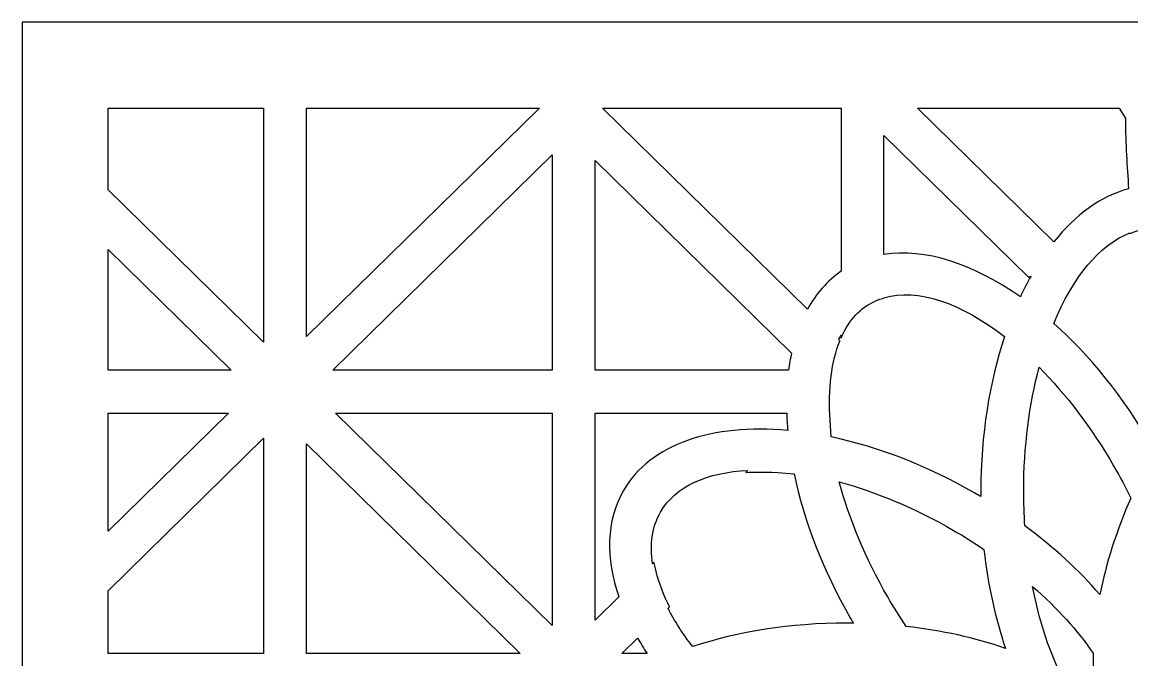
# Model space of a CAD drawing. Header units: centimetres. Extents: x -8.9 to 5.7, y -11.4 to 13.6.
# Drawn here: x -0.801 to 2.401, y 11.794 to 13.633 of the extents above; entities that cross this region are included whole.
import ezdxf

# ---------------------------------------------------------------- set-up
doc = ezdxf.new("R2010")
doc.units = ezdxf.units.CM
doc.header["$MEASUREMENT"] = 0
doc.layers.add('layer 1', color=7, linetype='Continuous')

msp = doc.modelspace()

# ---------------------------------------------------------------- linework, layer by layer
at = {"layer": 'layer 1', "color": 242}
for points, knots in [([(5.67892, 13.6334), (5.67892, 13.6334), (5.67892, 13.37125), (5.67892, 13.37125), (5.67892, 13.37125), (5.67892, 13.37125), (5.67892, 13.19951), (5.67892, 13.19951), (5.67892, 13.19951), (5.67892, 13.19951), (5.67892, 11.94322), (5.67892, 11.94322), (5.67892, 11.94322), (5.67892, 11.94322), (5.67892, 11.77148), (5.67892, 11.77148), (5.67892, 11.77148), (5.67892, 11.77148), (5.67892, 11.73584), (5.67892, 11.73584), (5.67892, 11.73584), (5.67892, 11.73584), (5.67892, 11.5641), (5.67892, 11.5641), (5.67892, 11.5641), (5.67892, 11.5641), (5.67892, 10.30781), (5.67892, 10.30781), (5.67892, 10.30781), (5.67892, 10.30781), (5.67892, 10.13607), (5.67892, 10.13607), (5.67892, 10.13607), (5.67892, 10.13607), (5.67892, 10.10043), (5.67892, 10.10043), (5.67892, 10.10043), (5.67892, 10.10043), (5.67892, 9.92869), (5.67892, 9.92869), (5.67892, 9.92869), (5.67892, 9.92869), (5.67892, 8.6724), (5.67892, 8.6724), (5.67892, 8.6724), (5.67892, 8.6724), (5.67892, 8.50066), (5.67892, 8.50066), (5.67892, 8.50066), (5.67892, 8.50066), (5.67892, 8.46502), (5.67892, 8.46502), (5.67892, 8.46502), (5.67892, 8.46502), (5.67892, 8.29328), (5.67892, 8.29328), (5.67892, 8.29328), (5.67892, 8.29328), (5.67892, 7.03699), (5.67892, 7.03699), (5.67892, 7.03699), (5.67892, 7.03699), (5.67892, 6.86525), (5.67892, 6.86525), (5.67892, 6.86525), (5.67892, 6.86525), (5.67892, 6.82962), (5.67892, 6.82962), (5.67892, 6.82962), (5.67892, 6.82962), (5.67892, 6.65787), (5.67892, 6.65787), (5.67892, 6.65787), (5.67892, 6.65787), (5.67892, 5.40159), (5.67892, 5.40159), (5.67892, 5.40159), (5.67892, 5.40159), (5.67892, 5.22984), (5.67892, 5.22984), (5.67892, 5.22984), (5.67892, 5.22984), (5.67892, 5.19421), (5.67892, 5.19421), (5.67892, 5.19421), (5.67892, 5.19421), (5.67892, 5.02246), (5.67892, 5.02246), (5.67892, 5.02246), (5.67892, 5.02246), (5.67892, 3.76618), (5.67892, 3.76618), (5.67892, 3.76618), (5.67892, 3.76618), (5.67892, 3.59443), (5.67892, 3.59443), (5.67892, 3.59443), (5.67892, 3.59443), (5.67892, 3.5588), (5.67892, 3.5588), (5.67892, 3.5588), (5.67892, 3.5588), (5.67892, 3.38706), (5.67892, 3.38706), (5.67892, 3.38706), (5.67892, 3.38706), (5.67892, 2.13077), (5.67892, 2.13077), (5.67892, 2.13077), (5.67892, 2.13077), (5.67892, 1.95902), (5.67892, 1.95902), (5.67892, 1.95902), (5.67892, 1.95902), (5.67892, 1.92339), (5.67892, 1.92339), (5.67892, 1.92339), (5.67892, 1.92339), (5.67892, 1.75165), (5.67892, 1.75165), (5.67892, 1.75165), (5.67892, 1.75165), (5.67892, 0.49536), (5.67892, 0.49536), (5.67892, 0.49536), (5.67892, 0.49536), (5.67892, 0.32362), (5.67892, 0.32362), (5.67892, 0.32362), (5.67892, 0.32362), (5.67892, 0.28798), (5.67892, 0.28798), (5.67892, 0.28798), (5.67892, 0.28798), (5.67892, 0.11624), (5.67892, 0.11624), (5.67892, 0.11624), (5.67892, 0.11624), (5.67892, -1.14005), (5.67892, -1.14005), (5.67892, -1.14005), (5.67892, -1.14005), (5.67892, -1.31179), (5.67892, -1.31179), (5.67892, -1.31179), (5.67892, -1.31179), (5.67892, -1.34743), (5.67892, -1.34743), (5.67892, -1.34743), (5.67892, -1.34743), (5.67892, -1.51917), (5.67892, -1.51917), (5.67892, -1.51917), (5.67892, -1.51917), (5.67892, -2.77546), (5.67892, -2.77546), (5.67892, -2.77546), (5.67892, -2.77546), (5.67892, -2.9472), (5.67892, -2.9472), (5.67892, -2.9472), (5.67892, -2.9472), (5.67892, -2.98284), (5.67892, -2.98284), (5.67892, -2.98284), (5.67892, -2.98284), (5.67892, -3.15458), (5.67892, -3.15458), (5.67892, -3.15458), (5.67892, -3.15458), (5.67892, -4.41087), (5.67892, -4.41087), (5.67892, -4.41087), (5.67892, -4.41087), (5.67892, -4.58261), (5.67892, -4.58261), (5.67892, -4.58261), (5.67892, -4.58261), (5.67892, -4.61824), (5.67892, -4.61824), (5.67892, -4.61824), (5.67892, -4.61824), (5.67892, -4.78999), (5.67892, -4.78999), (5.67892, -4.78999), (5.67892, -4.78999), (5.67892, -6.04627), (5.67892, -6.04627), (5.67892, -6.04627), (5.67892, -6.04627), (5.67892, -6.21802), (5.67892, -6.21802), (5.67892, -6.21802), (5.67892, -6.21802), (5.67892, -6.25365), (5.67892, -6.25365), (5.67892, -6.25365), (5.67892, -6.25365), (5.67892, -6.4254), (5.67892, -6.4254), (5.67892, -6.4254), (5.67892, -6.4254), (5.67892, -7.68168), (5.67892, -7.68168), (5.67892, -7.68168), (5.67892, -7.68168), (5.67892, -7.85343), (5.67892, -7.85343), (5.67892, -7.85343), (5.67892, -7.85343), (5.67892, -7.88906), (5.67892, -7.88906), (5.67892, -7.88906), (5.67892, -7.88906), (5.67892, -8.06081), (5.67892, -8.06081), (5.67892, -8.06081), (5.67892, -8.06081), (5.67892, -9.31709), (5.67892, -9.31709), (5.67892, -9.31709), (5.67892, -9.31709), (5.67892, -9.48884), (5.67892, -9.48884), (5.67892, -9.48884), (5.67892, -9.48884), (5.67892, -9.52447), (5.67892, -9.52447), (5.67892, -9.52447), (5.67892, -9.52447), (5.67892, -9.69621), (5.67892, -9.69621), (5.67892, -9.69621), (5.67892, -9.69621), (5.67892, -10.9525), (5.67892, -10.9525), (5.67892, -10.9525), (5.67892, -10.9525), (5.67892, -11.12424), (5.67892, -11.12424), (5.67892, -11.12424), (5.67892, -11.12424), (5.67892, -11.37676), (5.67892, -11.37676), (5.67892, -11.37676), (5.67892, -11.37676), (4.44413, -11.37676), (4.44413, -11.37676), (4.44413, -11.37676), (4.44413, -11.37676), (4.26903, -11.37676), (4.26903, -11.37676), (4.26903, -11.37676), (4.26903, -11.37676), (3.96556, -11.37676), (3.96556, -11.37676), (3.96556, -11.37676), (3.96556, -11.37676), (3.79046, -11.37676), (3.79046, -11.37676), (3.79046, -11.37676), (3.79046, -11.37676), (2.77678, -11.37676), (2.77678, -11.37676), (2.77678, -11.37676), (2.77678, -11.37676), (2.60169, -11.37676), (2.60169, -11.37676), (2.60169, -11.37676), (2.60169, -11.37676), (2.29822, -11.37676), (2.29822, -11.37676), (2.29822, -11.37676), (2.29822, -11.37676), (2.12312, -11.37676), (2.12312, -11.37676), (2.12312, -11.37676), (2.12312, -11.37676), (1.10944, -11.37676), (1.10944, -11.37676), (1.10944, -11.37676), (1.10944, -11.37676), (0.93434, -11.37676), (0.93434, -11.37676), (0.93434, -11.37676), (0.93434, -11.37676), (0.63087, -11.37676), (0.63087, -11.37676), (0.63087, -11.37676), (0.63087, -11.37676), (0.45577, -11.37676), (0.45577, -11.37676), (0.45577, -11.37676), (0.45577, -11.37676), (-0.80061, -11.37676), (-0.80061, -11.37676), (-0.80061, -11.37676), (-0.80061, -11.37676), (-0.80061, -11.14541), (-0.80061, -11.14541), (-0.80061, -11.14541), (-0.80061, -11.14541), (-0.80061, -10.97367), (-0.80061, -10.97367), (-0.80061, -10.97367), (-0.80061, -10.97367), (-0.80061, -9.67505), (-0.80061, -9.67505), (-0.80061, -9.67505), (-0.80061, -9.67505), (-0.80061, -9.33826), (-0.80061, -9.33826), (-0.80061, -9.33826), (-0.80061, -9.33826), (-0.80061, -8.03964), (-0.80061, -8.03964), (-0.80061, -8.03964), (-0.80061, -8.03964), (-0.80061, -7.70285), (-0.80061, -7.70285), (-0.80061, -7.70285), (-0.80061, -7.70285), (-0.80061, -6.40423), (-0.80061, -6.40423), (-0.80061, -6.40423), (-0.80061, -6.40423), (-0.80061, -6.06744), (-0.80061, -6.06744), (-0.80061, -6.06744), (-0.80061, -6.06744), (-0.80061, -4.76882), (-0.80061, -4.76882), (-0.80061, -4.76882), (-0.80061, -4.76882), (-0.80061, -4.43203), (-0.80061, -4.43203), (-0.80061, -4.43203), (-0.80061, -4.43203), (-0.80061, -3.13341), (-0.80061, -3.13341), (-0.80061, -3.13341), (-0.80061, -3.13341), (-0.80061, -2.79663), (-0.80061, -2.79663), (-0.80061, -2.79663), (-0.80061, -2.79663), (-0.80061, -1.498), (-0.80061, -1.498), (-0.80061, -1.498), (-0.80061, -1.498), (-0.80061, -1.16122), (-0.80061, -1.16122), (-0.80061, -1.16122), (-0.80061, -1.16122), (-0.80061, 0.13741), (-0.80061, 0.13741), (-0.80061, 0.13741), (-0.80061, 0.13741), (-0.80061, 0.47419), (-0.80061, 0.47419), (-0.80061, 0.47419), (-0.80061, 0.47419), (-0.80061, 1.77282), (-0.80061, 1.77282), (-0.80061, 1.77282), (-0.80061, 1.77282), (-0.80061, 2.1096), (-0.80061, 2.1096), (-0.80061, 2.1096), (-0.80061, 2.1096), (-0.80061, 3.40822), (-0.80061, 3.40822), (-0.80061, 3.40822), (-0.80061, 3.40822), (-0.80061, 3.74501), (-0.80061, 3.74501), (-0.80061, 3.74501), (-0.80061, 3.74501), (-0.80061, 5.04363), (-0.80061, 5.04363), (-0.80061, 5.04363), (-0.80061, 5.04363), (-0.80061, 5.38042), (-0.80061, 5.38042), (-0.80061, 5.38042), (-0.80061, 5.38042), (-0.80061, 6.67904), (-0.80061, 6.67904), (-0.80061, 6.67904), (-0.80061, 6.67904), (-0.80061, 7.01583), (-0.80061, 7.01583), (-0.80061, 7.01583), (-0.80061, 7.01583), (-0.80061, 8.31445), (-0.80061, 8.31445), (-0.80061, 8.31445), (-0.80061, 8.31445), (-0.80061, 8.65124), (-0.80061, 8.65124), (-0.80061, 8.65124), (-0.80061, 8.65124), (-0.80061, 9.94986), (-0.80061, 9.94986), (-0.80061, 9.94986), (-0.80061, 9.94986), (-0.80061, 10.28664), (-0.80061, 10.28664), (-0.80061, 10.28664), (-0.80061, 10.28664), (-0.80061, 11.58527), (-0.80061, 11.58527), (-0.80061, 11.58527), (-0.80061, 11.58527), (-0.80061, 11.92205), (-0.80061, 11.92205), (-0.80061, 11.92205), (-0.80061, 11.92205), (-0.80061, 13.22068), (-0.80061, 13.22068), (-0.80061, 13.22068), (-0.80061, 13.22068), (-0.80061, 13.39242), (-0.80061, 13.39242), (-0.80061, 13.39242), (-0.80061, 13.39242), (-0.80061, 13.6334), (-0.80061, 13.6334), (-0.80061, 13.6334), (-0.80061, 13.6334), (0.44595, 13.6334), (0.44595, 13.6334), (0.44595, 13.6334), (0.44595, 13.6334), (0.62105, 13.6334), (0.62105, 13.6334), (0.62105, 13.6334), (0.62105, 13.6334), (0.94416, 13.6334), (0.94416, 13.6334), (0.94416, 13.6334), (0.94416, 13.6334), (1.11926, 13.6334), (1.11926, 13.6334), (1.11926, 13.6334), (1.11926, 13.6334), (2.1133, 13.6334), (2.1133, 13.6334), (2.1133, 13.6334), (2.1133, 13.6334), (2.2884, 13.6334), (2.2884, 13.6334), (2.2884, 13.6334), (2.2884, 13.6334), (2.6115, 13.6334), (2.6115, 13.6334), (2.6115, 13.6334), (2.6115, 13.6334), (2.7866, 13.6334), (2.7866, 13.6334), (2.7866, 13.6334), (2.7866, 13.6334), (3.78064, 13.6334), (3.78064, 13.6334), (3.78064, 13.6334), (3.78064, 13.6334), (3.95574, 13.6334), (3.95574, 13.6334), (3.95574, 13.6334), (3.95574, 13.6334), (4.27885, 13.6334), (4.27885, 13.6334), (4.27885, 13.6334), (4.27885, 13.6334), (4.45395, 13.6334), (4.45395, 13.6334), (4.45395, 13.6334), (4.45395, 13.6334), (5.67892, 13.6334), (5.67892, 13.6334)], [0, 0, 0, 0, 0.0082645, 0.0082645, 0.0082645, 0.0082645, 0.0165289, 0.0165289, 0.0165289, 0.0165289, 0.0247934, 0.0247934, 0.0247934, 0.0247934, 0.0330579, 0.0330579, 0.0330579, 0.0330579, 0.0413223, 0.0413223, 0.0413223, 0.0413223, 0.0495868, 0.0495868, 0.0495868, 0.0495868, 0.0578512, 0.0578512, 0.0578512, 0.0578512, 0.0661157, 0.0661157, 0.0661157, 0.0661157, 0.0743802, 0.0743802, 0.0743802, 0.0743802, 0.0826446, 0.0826446, 0.0826446, 0.0826446, 0.0909091, 0.0909091, 0.0909091, 0.0909091, 0.0991736, 0.0991736, 0.0991736, 0.0991736, 0.107438, 0.107438, 0.107438, 0.107438, 0.1157025, 0.1157025, 0.1157025, 0.1157025, 0.1239669, 0.1239669, 0.1239669, 0.1239669, 0.1322314, 0.1322314, 0.1322314, 0.1322314, 0.1404959, 0.1404959, 0.1404959, 0.1404959, 0.1487603, 0.1487603, 0.1487603, 0.1487603, 0.1570248, 0.1570248, 0.1570248, 0.1570248, 0.1652893, 0.1652893, 0.1652893, 0.1652893, 0.1735537, 0.1735537, 0.1735537, 0.1735537, 0.1818182, 0.1818182, 0.1818182, 0.1818182, 0.1900826, 0.1900826, 0.1900826, 0.1900826, 0.1983471, 0.1983471, 0.1983471, 0.1983471, 0.2066116, 0.2066116, 0.2066116, 0.2066116, 0.214876, 0.214876, 0.214876, 0.214876, 0.2231405, 0.2231405, 0.2231405, 0.2231405, 0.231405, 0.231405, 0.231405, 0.231405, 0.2396694, 0.2396694, 0.2396694, 0.2396694, 0.2479339, 0.2479339, 0.2479339, 0.2479339, 0.2561983, 0.2561983, 0.2561983, 0.2561983, 0.2644628, 0.2644628, 0.2644628, 0.2644628, 0.2727273, 0.2727273, 0.2727273, 0.2727273, 0.2809917, 0.2809917, 0.2809917, 0.2809917, 0.2892562, 0.2892562, 0.2892562, 0.2892562, 0.2975207, 0.2975207, 0.2975207, 0.2975207, 0.3057851, 0.3057851, 0.3057851, 0.3057851, 0.3140496, 0.3140496, 0.3140496, 0.3140496, 0.322314, 0.322314, 0.322314, 0.322314, 0.3305785, 0.3305785, 0.3305785, 0.3305785, 0.338843, 0.338843, 0.338843, 0.338843, 0.3471074, 0.3471074, 0.3471074, 0.3471074, 0.3553719, 0.3553719, 0.3553719, 0.3553719, 0.3636364, 0.3636364, 0.3636364, 0.3636364, 0.3719008, 0.3719008, 0.3719008, 0.3719008, 0.3801653, 0.3801653, 0.3801653, 0.3801653, 0.3884298, 0.3884298, 0.3884298, 0.3884298, 0.3966942, 0.3966942, 0.3966942, 0.3966942, 0.4049587, 0.4049587, 0.4049587, 0.4049587, 0.4132231, 0.4132231, 0.4132231, 0.4132231, 0.4214876, 0.4214876, 0.4214876, 0.4214876, 0.4297521, 0.4297521, 0.4297521, 0.4297521, 0.4380165, 0.4380165, 0.4380165, 0.4380165, 0.446281, 0.446281, 0.446281, 0.446281, 0.4545455, 0.4545455, 0.4545455, 0.4545455, 0.4628099, 0.4628099, 0.4628099, 0.4628099, 0.4710744, 0.4710744, 0.4710744, 0.4710744, 0.4793388, 0.4793388, 0.4793388, 0.4793388, 0.4876033, 0.4876033, 0.4876033, 0.4876033, 0.4958678, 0.4958678, 0.4958678, 0.4958678, 0.5041322, 0.5041322, 0.5041322, 0.5041322, 0.5123967, 0.5123967, 0.5123967, 0.5123967, 0.5206612, 0.5206612, 0.5206612, 0.5206612, 0.5289256, 0.5289256, 0.5289256, 0.5289256, 0.5371901, 0.5371901, 0.5371901, 0.5371901, 0.5454545, 0.5454545, 0.5454545, 0.5454545, 0.553719, 0.553719, 0.553719, 0.553719, 0.5619835, 0.5619835, 0.5619835, 0.5619835, 0.5702479, 0.5702479, 0.5702479, 0.5702479, 0.5785124, 0.5785124, 0.5785124, 0.5785124, 0.5867769, 0.5867769, 0.5867769, 0.5867769, 0.5950413, 0.5950413, 0.5950413, 0.5950413, 0.6033058, 0.6033058, 0.6033058, 0.6033058, 0.6115702, 0.6115702, 0.6115702, 0.6115702, 0.6198347, 0.6198347, 0.6198347, 0.6198347, 0.6280992, 0.6280992, 0.6280992, 0.6280992, 0.6363636, 0.6363636, 0.6363636, 0.6363636, 0.6446281, 0.6446281, 0.6446281, 0.6446281, 0.6528926, 0.6528926, 0.6528926, 0.6528926, 0.661157, 0.661157, 0.661157, 0.661157, 0.6694215, 0.6694215, 0.6694215, 0.6694215, 0.677686, 0.677686, 0.677686, 0.677686, 0.6859504, 0.6859504, 0.6859504, 0.6859504, 0.6942149, 0.6942149, 0.6942149, 0.6942149, 0.7024793, 0.7024793, 0.7024793, 0.7024793, 0.7107438, 0.7107438, 0.7107438, 0.7107438, 0.7190083, 0.7190083, 0.7190083, 0.7190083, 0.7272727, 0.7272727, 0.7272727, 0.7272727, 0.7355372, 0.7355372, 0.7355372, 0.7355372, 0.7438017, 0.7438017, 0.7438017, 0.7438017, 0.7520661, 0.7520661, 0.7520661, 0.7520661, 0.7603306, 0.7603306, 0.7603306, 0.7603306, 0.768595, 0.768595, 0.768595, 0.768595, 0.7768595, 0.7768595, 0.7768595, 0.7768595, 0.785124, 0.785124, 0.785124, 0.785124, 0.7933884, 0.7933884, 0.7933884, 0.7933884, 0.8016529, 0.8016529, 0.8016529, 0.8016529, 0.8099174, 0.8099174, 0.8099174, 0.8099174, 0.8181818, 0.8181818, 0.8181818, 0.8181818, 0.8264463, 0.8264463, 0.8264463, 0.8264463, 0.8347107, 0.8347107, 0.8347107, 0.8347107, 0.8429752, 0.8429752, 0.8429752, 0.8429752, 0.8512397, 0.8512397, 0.8512397, 0.8512397, 0.8595041, 0.8595041, 0.8595041, 0.8595041, 0.8677686, 0.8677686, 0.8677686, 0.8677686, 0.8760331, 0.8760331, 0.8760331, 0.8760331, 0.8842975, 0.8842975, 0.8842975, 0.8842975, 0.892562, 0.892562, 0.892562, 0.892562, 0.9008264, 0.9008264, 0.9008264, 0.9008264, 0.9090909, 0.9090909, 0.9090909, 0.9090909, 0.9173554, 0.9173554, 0.9173554, 0.9173554, 0.9256198, 0.9256198, 0.9256198, 0.9256198, 0.9338843, 0.9338843, 0.9338843, 0.9338843, 0.9421488, 0.9421488, 0.9421488, 0.9421488, 0.9504132, 0.9504132, 0.9504132, 0.9504132, 0.9586777, 0.9586777, 0.9586777, 0.9586777, 0.9669421, 0.9669421, 0.9669421, 0.9669421, 0.9752066, 0.9752066, 0.9752066, 0.9752066, 0.9834711, 0.9834711, 0.9834711, 0.9834711, 1, 1, 1, 1]), ([(-0.55298, 13.14954), (-0.55298, 13.14954), (-0.10463, 12.70977), (-0.10463, 12.70977), (-0.10463, 12.70977), (-0.10463, 12.70977), (-0.10463, 13.38577), (-0.10463, 13.38577), (-0.10463, 13.38577), (-0.10463, 13.38577), (-0.55298, 13.38577), (-0.55298, 13.38577), (-0.55298, 13.38577), (-0.55298, 13.38577), (-0.55298, 13.14954), (-0.55298, 13.14954)], [0, 0, 0, 0, 0.2, 0.2, 0.2, 0.2, 0.4, 0.4, 0.4, 0.4, 0.6, 0.6, 0.6, 0.6, 1, 1, 1, 1]), ([(0.01918, 13.38577), (0.01918, 13.38577), (0.01918, 12.72614), (0.01918, 12.72614), (0.01918, 12.72614), (0.01918, 12.72614), (0.6917, 13.38577), (0.6917, 13.38577), (0.6917, 13.38577), (0.6917, 13.38577), (0.01918, 13.38577), (0.01918, 13.38577)], [0, 0, 0, 0, 0.25, 0.25, 0.25, 0.25, 0.5, 0.5, 0.5, 0.5, 1, 1, 1, 1]), ([(1.46521, 12.80541), (1.48988, 12.85009), (1.52209, 12.88715), (1.56185, 12.9147), (1.56185, 12.9147), (1.56185, 12.9147), (1.56185, 13.38577), (1.56185, 13.38577), (1.56185, 13.38577), (1.56185, 13.38577), (0.87351, 13.38577), (0.87351, 13.38577), (0.87351, 13.38577), (0.87351, 13.38577), (1.46521, 12.80541), (1.46521, 12.80541)], [0, 0, 0, 0, 0.2, 0.2, 0.2, 0.2, 0.4, 0.4, 0.4, 0.4, 0.6, 0.6, 0.6, 0.6, 1, 1, 1, 1]), ([(2.17624, 13.00001), (2.23885, 13.07836), (2.31211, 13.13198), (2.39144, 13.15278), (2.39144, 13.15278), (2.38764, 13.22149), (2.38223, 13.27658), (2.38223, 13.35692), (2.38223, 13.35692), (2.38223, 13.35692), (2.36443, 13.38577), (2.36443, 13.38577), (2.36443, 13.38577), (2.36443, 13.38577), (1.78294, 13.38577), (1.78294, 13.38577), (1.78294, 13.38577), (1.78294, 13.38577), (2.17624, 13.00001), (2.17624, 13.00001)], [0, 0, 0, 0, 0.1666667, 0.1666667, 0.1666667, 0.1666667, 0.3333333, 0.3333333, 0.3333333, 0.3333333, 0.5, 0.5, 0.5, 0.5, 0.6666667, 0.6666667, 0.6666667, 0.6666667, 1, 1, 1, 1]), ([(1.68567, 12.96357), (1.80407, 12.98193), (1.94325, 12.93633), (2.07921, 12.84087), (2.07921, 12.84087), (2.08895, 12.86169), (2.09922, 12.88171), (2.10999, 12.90086), (2.10999, 12.90086), (2.10999, 12.90086), (2.10694, 12.89934), (2.10694, 12.89934), (2.10694, 12.89934), (2.10694, 12.89934), (2.10317, 12.89734), (2.10317, 12.89734), (2.10317, 12.89734), (2.10317, 12.89734), (1.68567, 13.30685), (1.68567, 13.30685), (1.68567, 13.30685), (1.68567, 13.30685), (1.68567, 12.96357), (1.68567, 12.96357)], [0, 0, 0, 0, 0.1428571, 0.1428571, 0.1428571, 0.1428571, 0.2857143, 0.2857143, 0.2857143, 0.2857143, 0.4285714, 0.4285714, 0.4285714, 0.4285714, 0.5714286, 0.5714286, 0.5714286, 0.5714286, 0.7142857, 0.7142857, 0.7142857, 0.7142857, 1, 1, 1, 1]), ([(0.72861, 12.62959), (0.72861, 12.62959), (0.72861, 13.25024), (0.72861, 13.25024), (0.72861, 13.25024), (0.72861, 13.25024), (0.09584, 12.62959), (0.09584, 12.62959), (0.09584, 12.62959), (0.09584, 12.62959), (0.72861, 12.62959), (0.72861, 12.62959)], [0, 0, 0, 0, 0.25, 0.25, 0.25, 0.25, 0.5, 0.5, 0.5, 0.5, 1, 1, 1, 1]), ([(1.41071, 12.62959), (1.41293, 12.64645), (1.41575, 12.66287), (1.41919, 12.6788), (1.41919, 12.6788), (1.41919, 12.6788), (0.85242, 13.23472), (0.85242, 13.23472), (0.85242, 13.23472), (0.85242, 13.23472), (0.85242, 12.62959), (0.85242, 12.62959), (0.85242, 12.62959), (0.85242, 12.62959), (1.41071, 12.62959), (1.41071, 12.62959)], [0, 0, 0, 0, 0.2, 0.2, 0.2, 0.2, 0.4, 0.4, 0.4, 0.4, 0.6, 0.6, 0.6, 0.6, 1, 1, 1, 1]), ([(2.51678, 13.03168), (2.51678, 13.03168), (2.51679, 13.03066), (2.51679, 13.03066), (2.51679, 13.03066), (2.51679, 13.03066), (2.51622, 13.03085), (2.51622, 13.03085), (2.51622, 13.03085), (2.51622, 13.03085), (2.50788, 13.03318), (2.50788, 13.03318), (2.50788, 13.03318), (2.50788, 13.03318), (2.4996, 13.03507), (2.4996, 13.03507), (2.4996, 13.03507), (2.4996, 13.03507), (2.49957, 13.03507), (2.49957, 13.03507), (2.49957, 13.03507), (2.49957, 13.03507), (2.49882, 13.03524), (2.49882, 13.03524), (2.49882, 13.03524), (2.49882, 13.03524), (2.49056, 13.03671), (2.49056, 13.03671), (2.49056, 13.03671), (2.49056, 13.03671), (2.48231, 13.03775), (2.48231, 13.03775), (2.48231, 13.03775), (2.48231, 13.03775), (2.47402, 13.03838), (2.47402, 13.03838), (2.47402, 13.03838), (2.47402, 13.03838), (2.46566, 13.03859), (2.46566, 13.03859), (2.46566, 13.03859), (2.46566, 13.03859), (2.45734, 13.03838), (2.45734, 13.03838), (2.45734, 13.03838), (2.45734, 13.03838), (2.44908, 13.03775), (2.44908, 13.03775), (2.44908, 13.03775), (2.44908, 13.03775), (2.44086, 13.03672), (2.44086, 13.03672), (2.44086, 13.03672), (2.44086, 13.03672), (2.43263, 13.03527), (2.43263, 13.03527), (2.43263, 13.03527), (2.43263, 13.03527), (2.42437, 13.03339), (2.42437, 13.03339), (2.42437, 13.03339), (2.42437, 13.03339), (2.41607, 13.03108), (2.41607, 13.03108), (2.41607, 13.03108), (2.41607, 13.03108), (2.4077, 13.02833), (2.4077, 13.02833), (2.4077, 13.02833), (2.4077, 13.02833), (2.39924, 13.0251), (2.39924, 13.0251), (2.39924, 13.0251), (2.39924, 13.0251), (2.39509, 13.0233), (2.39509, 13.0233), (2.39509, 13.0233), (2.39509, 13.0233), (2.39509, 13.02532), (2.39509, 13.02532), (2.39509, 13.02532), (2.3074, 12.99184), (2.23046, 12.89717), (2.17565, 12.76421), (2.17565, 12.76421), (2.27825, 12.67288), (2.37553, 12.55392), (2.45646, 12.41375), (2.45646, 12.41375), (2.45974, 12.40807), (2.46296, 12.40237), (2.46615, 12.39668), (2.46615, 12.39668), (2.46874, 12.40125), (2.47134, 12.40583), (2.47398, 12.4104), (2.47398, 12.4104), (2.55535, 12.55133), (2.65325, 12.67081), (2.75647, 12.76234), (2.75647, 12.76234), (2.6976, 12.90607), (2.61295, 13.00541), (2.51678, 13.03168)], [0, 0, 0, 0, 0.037037, 0.037037, 0.037037, 0.037037, 0.0740741, 0.0740741, 0.0740741, 0.0740741, 0.1111111, 0.1111111, 0.1111111, 0.1111111, 0.1481481, 0.1481481, 0.1481481, 0.1481481, 0.1851852, 0.1851852, 0.1851852, 0.1851852, 0.2222222, 0.2222222, 0.2222222, 0.2222222, 0.2592593, 0.2592593, 0.2592593, 0.2592593, 0.2962963, 0.2962963, 0.2962963, 0.2962963, 0.3333333, 0.3333333, 0.3333333, 0.3333333, 0.3703704, 0.3703704, 0.3703704, 0.3703704, 0.4074074, 0.4074074, 0.4074074, 0.4074074, 0.4444444, 0.4444444, 0.4444444, 0.4444444, 0.4814815, 0.4814815, 0.4814815, 0.4814815, 0.5185185, 0.5185185, 0.5185185, 0.5185185, 0.5555556, 0.5555556, 0.5555556, 0.5555556, 0.5925926, 0.5925926, 0.5925926, 0.5925926, 0.6296296, 0.6296296, 0.6296296, 0.6296296, 0.6666667, 0.6666667, 0.6666667, 0.6666667, 0.7037037, 0.7037037, 0.7037037, 0.7037037, 0.7407407, 0.7407407, 0.7407407, 0.7407407, 0.7777778, 0.7777778, 0.7777778, 0.7777778, 0.8148148, 0.8148148, 0.8148148, 0.8148148, 0.8518519, 0.8518519, 0.8518519, 0.8518519, 0.8888889, 0.8888889, 0.8888889, 0.8888889, 0.9259259, 0.9259259, 0.9259259, 0.9259259, 1, 1, 1, 1]), ([(-0.55298, 12.62959), (-0.55298, 12.62959), (-0.19797, 12.62959), (-0.19797, 12.62959), (-0.19797, 12.62959), (-0.19797, 12.62959), (-0.55298, 12.97779), (-0.55298, 12.97779), (-0.55298, 12.97779), (-0.55298, 12.97779), (-0.55298, 12.62959), (-0.55298, 12.62959)], [0, 0, 0, 0, 0.25, 0.25, 0.25, 0.25, 0.5, 0.5, 0.5, 0.5, 1, 1, 1, 1]), ([(1.55532, 12.71702), (1.55532, 12.71702), (1.55863, 12.71378), (1.55863, 12.71378), (1.55863, 12.71378), (1.55863, 12.71378), (1.55819, 12.71271), (1.55819, 12.71271), (1.55819, 12.71271), (1.55819, 12.71271), (1.55407, 12.70177), (1.55407, 12.70177), (1.55407, 12.70177), (1.55407, 12.70177), (1.55021, 12.69033), (1.55021, 12.69033), (1.55021, 12.69033), (1.55021, 12.69033), (1.54662, 12.6784), (1.54662, 12.6784), (1.54662, 12.6784), (1.54662, 12.6784), (1.54332, 12.66599), (1.54332, 12.66599), (1.54332, 12.66599), (1.54332, 12.66599), (1.54032, 12.6531), (1.54032, 12.6531), (1.54032, 12.6531), (1.54032, 12.6531), (1.53763, 12.63976), (1.53763, 12.63976), (1.53763, 12.63976), (1.53763, 12.63976), (1.53527, 12.62596), (1.53527, 12.62596), (1.53527, 12.62596), (1.53527, 12.62596), (1.53324, 12.61173), (1.53324, 12.61173), (1.53324, 12.61173), (1.53324, 12.61173), (1.53156, 12.59707), (1.53156, 12.59707), (1.53156, 12.59707), (1.53156, 12.59707), (1.53023, 12.58201), (1.53023, 12.58201), (1.53023, 12.58201), (1.53023, 12.58201), (1.52926, 12.56656), (1.52926, 12.56656), (1.52926, 12.56656), (1.52926, 12.56656), (1.52866, 12.55072), (1.52866, 12.55072), (1.52866, 12.55072), (1.52866, 12.55072), (1.52843, 12.53451), (1.52843, 12.53451), (1.52843, 12.53451), (1.52843, 12.53451), (1.52858, 12.51797), (1.52858, 12.51797), (1.52858, 12.51797), (1.52858, 12.51797), (1.52912, 12.50108), (1.52912, 12.50108), (1.52912, 12.50108), (1.52912, 12.50108), (1.53006, 12.48388), (1.53006, 12.48388), (1.53006, 12.48388), (1.53006, 12.48388), (1.53362, 12.43676), (1.53362, 12.43676), (1.53362, 12.43676), (1.66707, 12.40873), (1.80942, 12.35462), (1.94829, 12.27445), (1.94829, 12.27445), (1.95397, 12.27116), (1.9596, 12.26784), (1.96522, 12.26451), (1.96522, 12.26451), (1.96517, 12.26976), (1.96514, 12.27503), (1.96514, 12.2803), (1.96514, 12.2803), (1.96514, 12.44304), (1.99018, 12.59546), (2.03381, 12.72634), (2.03381, 12.72634), (1.90844, 12.82333), (1.78294, 12.86686), (1.68567, 12.83811), (1.68567, 12.83811), (1.68567, 12.83811), (1.68567, 12.83722), (1.68567, 12.83722), (1.68567, 12.83722), (1.68567, 12.83722), (1.68234, 12.83636), (1.68234, 12.83636), (1.68234, 12.83636), (1.68234, 12.83636), (1.67422, 12.83386), (1.67422, 12.83386), (1.67422, 12.83386), (1.67422, 12.83386), (1.66634, 12.83099), (1.66634, 12.83099), (1.66634, 12.83099), (1.66634, 12.83099), (1.65867, 12.82777), (1.65867, 12.82777), (1.65867, 12.82777), (1.65867, 12.82777), (1.65119, 12.82417), (1.65119, 12.82417), (1.65119, 12.82417), (1.65119, 12.82417), (1.64384, 12.82017), (1.64384, 12.82017), (1.64384, 12.82017), (1.64384, 12.82017), (1.63674, 12.81583), (1.63674, 12.81583), (1.63674, 12.81583), (1.63674, 12.81583), (1.6299, 12.81116), (1.6299, 12.81116), (1.6299, 12.81116), (1.6299, 12.81116), (1.62329, 12.80615), (1.62329, 12.80615), (1.62329, 12.80615), (1.62329, 12.80615), (1.61689, 12.80078), (1.61689, 12.80078), (1.61689, 12.80078), (1.61689, 12.80078), (1.61068, 12.79503), (1.61068, 12.79503), (1.61068, 12.79503), (1.61068, 12.79503), (1.60464, 12.78888), (1.60464, 12.78888), (1.60464, 12.78888), (1.60464, 12.78888), (1.59877, 12.78231), (1.59877, 12.78231), (1.59877, 12.78231), (1.59877, 12.78231), (1.59306, 12.77529), (1.59306, 12.77529), (1.59306, 12.77529), (1.59306, 12.77529), (1.58752, 12.76781), (1.58752, 12.76781), (1.58752, 12.76781), (1.58752, 12.76781), (1.58215, 12.75987), (1.58215, 12.75987), (1.58215, 12.75987), (1.58215, 12.75987), (1.57695, 12.75144), (1.57695, 12.75144), (1.57695, 12.75144), (1.57695, 12.75144), (1.57194, 12.74251), (1.57194, 12.74251), (1.57194, 12.74251), (1.57194, 12.74251), (1.56714, 12.73308), (1.56714, 12.73308), (1.56714, 12.73308), (1.56714, 12.73308), (1.56255, 12.72316), (1.56255, 12.72316), (1.56255, 12.72316), (1.56255, 12.72316), (1.56185, 12.72149), (1.56185, 12.72149), (1.56185, 12.72149), (1.56185, 12.72149), (1.56185, 12.73076), (1.56185, 12.73076), (1.56185, 12.73076), (1.55958, 12.72629), (1.5574, 12.72171), (1.55532, 12.71702)], [0, 0, 0, 0, 0.0204082, 0.0204082, 0.0204082, 0.0204082, 0.0408163, 0.0408163, 0.0408163, 0.0408163, 0.0612245, 0.0612245, 0.0612245, 0.0612245, 0.0816327, 0.0816327, 0.0816327, 0.0816327, 0.1020408, 0.1020408, 0.1020408, 0.1020408, 0.122449, 0.122449, 0.122449, 0.122449, 0.1428571, 0.1428571, 0.1428571, 0.1428571, 0.1632653, 0.1632653, 0.1632653, 0.1632653, 0.1836735, 0.1836735, 0.1836735, 0.1836735, 0.2040816, 0.2040816, 0.2040816, 0.2040816, 0.2244898, 0.2244898, 0.2244898, 0.2244898, 0.244898, 0.244898, 0.244898, 0.244898, 0.2653061, 0.2653061, 0.2653061, 0.2653061, 0.2857143, 0.2857143, 0.2857143, 0.2857143, 0.3061224, 0.3061224, 0.3061224, 0.3061224, 0.3265306, 0.3265306, 0.3265306, 0.3265306, 0.3469388, 0.3469388, 0.3469388, 0.3469388, 0.3673469, 0.3673469, 0.3673469, 0.3673469, 0.3877551, 0.3877551, 0.3877551, 0.3877551, 0.4081633, 0.4081633, 0.4081633, 0.4081633, 0.4285714, 0.4285714, 0.4285714, 0.4285714, 0.4489796, 0.4489796, 0.4489796, 0.4489796, 0.4693878, 0.4693878, 0.4693878, 0.4693878, 0.4897959, 0.4897959, 0.4897959, 0.4897959, 0.5102041, 0.5102041, 0.5102041, 0.5102041, 0.5306122, 0.5306122, 0.5306122, 0.5306122, 0.5510204, 0.5510204, 0.5510204, 0.5510204, 0.5714286, 0.5714286, 0.5714286, 0.5714286, 0.5918367, 0.5918367, 0.5918367, 0.5918367, 0.6122449, 0.6122449, 0.6122449, 0.6122449, 0.6326531, 0.6326531, 0.6326531, 0.6326531, 0.6530612, 0.6530612, 0.6530612, 0.6530612, 0.6734694, 0.6734694, 0.6734694, 0.6734694, 0.6938776, 0.6938776, 0.6938776, 0.6938776, 0.7142857, 0.7142857, 0.7142857, 0.7142857, 0.7346939, 0.7346939, 0.7346939, 0.7346939, 0.755102, 0.755102, 0.755102, 0.755102, 0.7755102, 0.7755102, 0.7755102, 0.7755102, 0.7959184, 0.7959184, 0.7959184, 0.7959184, 0.8163265, 0.8163265, 0.8163265, 0.8163265, 0.8367347, 0.8367347, 0.8367347, 0.8367347, 0.8571429, 0.8571429, 0.8571429, 0.8571429, 0.877551, 0.877551, 0.877551, 0.877551, 0.8979592, 0.8979592, 0.8979592, 0.8979592, 0.9183673, 0.9183673, 0.9183673, 0.9183673, 0.9387755, 0.9387755, 0.9387755, 0.9387755, 0.9591837, 0.9591837, 0.9591837, 0.9591837, 1, 1, 1, 1]), ([(2.0922, 12.18037), (2.17579, 12.11878), (2.2487, 12.05157), (2.3089, 11.98212), (2.3089, 11.98212), (2.32665, 12.07192), (2.35632, 12.16599), (2.39792, 12.2605), (2.39792, 12.2605), (2.38299, 12.29095), (2.36678, 12.32145), (2.34923, 12.35184), (2.34923, 12.35184), (2.28499, 12.46312), (2.2107, 12.55997), (2.1334, 12.63781), (2.1334, 12.63781), (2.10504, 12.53129), (2.08895, 12.40958), (2.08895, 12.2803), (2.08895, 12.2803), (2.08895, 12.24643), (2.09006, 12.21307), (2.0922, 12.18037)], [0, 0, 0, 0, 0.1428571, 0.1428571, 0.1428571, 0.1428571, 0.2857143, 0.2857143, 0.2857143, 0.2857143, 0.4285714, 0.4285714, 0.4285714, 0.4285714, 0.5714286, 0.5714286, 0.5714286, 0.5714286, 0.7142857, 0.7142857, 0.7142857, 0.7142857, 1, 1, 1, 1]), ([(-0.55298, 12.16494), (-0.55298, 12.16494), (-0.20549, 12.50578), (-0.20549, 12.50578), (-0.20549, 12.50578), (-0.20549, 12.50578), (-0.55298, 12.50578), (-0.55298, 12.50578), (-0.55298, 12.50578), (-0.55298, 12.50578), (-0.55298, 12.16494), (-0.55298, 12.16494)], [0, 0, 0, 0, 0.25, 0.25, 0.25, 0.25, 0.5, 0.5, 0.5, 0.5, 1, 1, 1, 1]), ([(0.72861, 11.89249), (0.72861, 11.89249), (0.72861, 12.50578), (0.72861, 12.50578), (0.72861, 12.50578), (0.72861, 12.50578), (0.10335, 12.50578), (0.10335, 12.50578), (0.10335, 12.50578), (0.10335, 12.50578), (0.72861, 11.89249), (0.72861, 11.89249)], [0, 0, 0, 0, 0.25, 0.25, 0.25, 0.25, 0.5, 0.5, 0.5, 0.5, 1, 1, 1, 1]), ([(0.92086, 11.97514), (0.88228, 12.08794), (0.88385, 12.19505), (0.93407, 12.28204), (0.93407, 12.28204), (1.01214, 12.41726), (1.19106, 12.47498), (1.40802, 12.45572), (1.40802, 12.45572), (1.40656, 12.47265), (1.40557, 12.48934), (1.40505, 12.50578), (1.40505, 12.50578), (1.40505, 12.50578), (0.85242, 12.50578), (0.85242, 12.50578), (0.85242, 12.50578), (0.85242, 12.50578), (0.85242, 11.90801), (0.85242, 11.90801), (0.85242, 11.90801), (0.85242, 11.90801), (0.92086, 11.97514), (0.92086, 11.97514)], [0, 0, 0, 0, 0.1428571, 0.1428571, 0.1428571, 0.1428571, 0.2857143, 0.2857143, 0.2857143, 0.2857143, 0.4285714, 0.4285714, 0.4285714, 0.4285714, 0.5714286, 0.5714286, 0.5714286, 0.5714286, 0.7142857, 0.7142857, 0.7142857, 0.7142857, 1, 1, 1, 1]), ([(-0.55298, 11.8117), (-0.55298, 11.8117), (-0.10463, 11.8117), (-0.10463, 11.8117), (-0.10463, 11.8117), (-0.10463, 11.8117), (-0.10463, 12.43295), (-0.10463, 12.43295), (-0.10463, 12.43295), (-0.10463, 12.43295), (-0.55298, 11.99319), (-0.55298, 11.99319), (-0.55298, 11.99319), (-0.55298, 11.99319), (-0.55298, 11.8117), (-0.55298, 11.8117)], [0, 0, 0, 0, 0.2, 0.2, 0.2, 0.2, 0.4, 0.4, 0.4, 0.4, 0.6, 0.6, 0.6, 0.6, 1, 1, 1, 1]), ([(0.01918, 12.41659), (0.01918, 12.41659), (0.01918, 11.8117), (0.01918, 11.8117), (0.01918, 11.8117), (0.01918, 11.8117), (0.63589, 11.8117), (0.63589, 11.8117), (0.63589, 11.8117), (0.63589, 11.8117), (0.01918, 12.41659), (0.01918, 12.41659)], [0, 0, 0, 0, 0.25, 0.25, 0.25, 0.25, 0.5, 0.5, 0.5, 0.5, 1, 1, 1, 1]), ([(1.42675, 12.33007), (1.42675, 12.33007), (1.37948, 12.33376), (1.37948, 12.33376), (1.37948, 12.33376), (1.37948, 12.33376), (1.36219, 12.33474), (1.36219, 12.33474), (1.36219, 12.33474), (1.36219, 12.33474), (1.34522, 12.33532), (1.34522, 12.33532), (1.34522, 12.33532), (1.34522, 12.33532), (1.32858, 12.33552), (1.32858, 12.33552), (1.32858, 12.33552), (1.32858, 12.33552), (1.31229, 12.33532), (1.31229, 12.33532), (1.31229, 12.33532), (1.31229, 12.33532), (1.29636, 12.33476), (1.29636, 12.33476), (1.29636, 12.33476), (1.29636, 12.33476), (1.28692, 12.33418), (1.28692, 12.33418), (1.28692, 12.33418), (1.28692, 12.33418), (1.29331, 12.34046), (1.29331, 12.34046), (1.29331, 12.34046), (1.17565, 12.33487), (1.08464, 12.29521), (1.0413, 12.22014), (1.0413, 12.22014), (1.0164, 12.17702), (1.0095, 12.12611), (1.01835, 12.07076), (1.01835, 12.07076), (1.01835, 12.07076), (1.02244, 12.07477), (1.02244, 12.07477), (1.02244, 12.07477), (1.02244, 12.07477), (1.02278, 12.07268), (1.02278, 12.07268), (1.02278, 12.07268), (1.02278, 12.07268), (1.02516, 12.06085), (1.02516, 12.06085), (1.02516, 12.06085), (1.02516, 12.06085), (1.02802, 12.04873), (1.02802, 12.04873), (1.02802, 12.04873), (1.02802, 12.04873), (1.03137, 12.03632), (1.03137, 12.03632), (1.03137, 12.03632), (1.03137, 12.03632), (1.03521, 12.02366), (1.03521, 12.02366), (1.03521, 12.02366), (1.03521, 12.02366), (1.03956, 12.01077), (1.03956, 12.01077), (1.03956, 12.01077), (1.03956, 12.01077), (1.04441, 11.99763), (1.04441, 11.99763), (1.04441, 11.99763), (1.04441, 11.99763), (1.04977, 11.98429), (1.04977, 11.98429), (1.04977, 11.98429), (1.04977, 11.98429), (1.05564, 11.97076), (1.05564, 11.97076), (1.05564, 11.97076), (1.05564, 11.97076), (1.06202, 11.95705), (1.06202, 11.95705), (1.06202, 11.95705), (1.06202, 11.95705), (1.06709, 11.94683), (1.06709, 11.94683), (1.06709, 11.94683), (1.06709, 11.94683), (1.0627, 11.94252), (1.0627, 11.94252), (1.0627, 11.94252), (1.08142, 11.90609), (1.10532, 11.86893), (1.13393, 11.83176), (1.13393, 11.83176), (1.26433, 11.87495), (1.416, 11.89972), (1.57785, 11.89972), (1.57785, 11.89972), (1.58441, 11.89972), (1.59095, 11.89966), (1.59748, 11.89958), (1.59748, 11.89958), (1.59481, 11.9041), (1.59215, 11.90865), (1.58951, 11.91322), (1.58951, 11.91322), (1.5089, 12.05284), (1.45464, 12.19599), (1.42675, 12.33007)], [0, 0, 0, 0, 0.0344828, 0.0344828, 0.0344828, 0.0344828, 0.0689655, 0.0689655, 0.0689655, 0.0689655, 0.1034483, 0.1034483, 0.1034483, 0.1034483, 0.137931, 0.137931, 0.137931, 0.137931, 0.1724138, 0.1724138, 0.1724138, 0.1724138, 0.2068966, 0.2068966, 0.2068966, 0.2068966, 0.2413793, 0.2413793, 0.2413793, 0.2413793, 0.2758621, 0.2758621, 0.2758621, 0.2758621, 0.3103448, 0.3103448, 0.3103448, 0.3103448, 0.3448276, 0.3448276, 0.3448276, 0.3448276, 0.3793103, 0.3793103, 0.3793103, 0.3793103, 0.4137931, 0.4137931, 0.4137931, 0.4137931, 0.4482759, 0.4482759, 0.4482759, 0.4482759, 0.4827586, 0.4827586, 0.4827586, 0.4827586, 0.5172414, 0.5172414, 0.5172414, 0.5172414, 0.5517241, 0.5517241, 0.5517241, 0.5517241, 0.5862069, 0.5862069, 0.5862069, 0.5862069, 0.6206897, 0.6206897, 0.6206897, 0.6206897, 0.6551724, 0.6551724, 0.6551724, 0.6551724, 0.6896552, 0.6896552, 0.6896552, 0.6896552, 0.7241379, 0.7241379, 0.7241379, 0.7241379, 0.7586207, 0.7586207, 0.7586207, 0.7586207, 0.7931034, 0.7931034, 0.7931034, 0.7931034, 0.8275862, 0.8275862, 0.8275862, 0.8275862, 0.862069, 0.862069, 0.862069, 0.862069, 0.8965517, 0.8965517, 0.8965517, 0.8965517, 0.9310345, 0.9310345, 0.9310345, 0.9310345, 1, 1, 1, 1]), ([(1.74952, 11.89021), (1.85271, 11.87866), (1.94945, 11.85691), (2.03631, 11.82686), (2.03631, 11.82686), (2.00678, 11.91351), (1.98544, 12.00981), (1.97421, 12.11246), (1.97421, 12.11246), (1.94606, 12.13136), (1.91677, 12.14968), (1.88638, 12.16722), (1.88638, 12.16722), (1.7751, 12.23147), (1.66235, 12.2782), (1.55648, 12.30695), (1.55648, 12.30695), (1.58518, 12.20053), (1.6321, 12.08708), (1.69674, 11.97513), (1.69674, 11.97513), (1.71368, 11.94579), (1.73132, 11.91746), (1.74952, 11.89021)], [0, 0, 0, 0, 0.1428571, 0.1428571, 0.1428571, 0.1428571, 0.2857143, 0.2857143, 0.2857143, 0.2857143, 0.4285714, 0.4285714, 0.4285714, 0.4285714, 0.5714286, 0.5714286, 0.5714286, 0.5714286, 0.7142857, 0.7142857, 0.7142857, 0.7142857, 1, 1, 1, 1]), ([(2.19258, 11.75809), (2.23041, 11.73722), (2.26498, 11.71446), (2.29576, 11.69005), (2.29576, 11.69005), (2.29041, 11.72873), (2.2883, 11.76977), (2.2894, 11.81264), (2.2894, 11.81264), (2.24508, 11.87738), (2.18594, 11.94287), (2.11454, 12.00518), (2.11454, 12.00518), (2.13246, 11.9126), (2.15917, 11.82886), (2.19258, 11.75809)], [0, 0, 0, 0, 0.2, 0.2, 0.2, 0.2, 0.4, 0.4, 0.4, 0.4, 0.6, 0.6, 0.6, 0.6, 1, 1, 1, 1]), ([(1.00237, 11.8117), (0.99264, 11.82663), (0.98353, 11.84159), (0.97503, 11.85653), (0.97503, 11.85653), (0.97503, 11.85653), (0.92932, 11.8117), (0.92932, 11.8117), (0.92932, 11.8117), (0.92932, 11.8117), (1.00237, 11.8117), (1.00237, 11.8117)], [0, 0, 0, 0, 0.25, 0.25, 0.25, 0.25, 0.5, 0.5, 0.5, 0.5, 1, 1, 1, 1])]:
    msp.add_open_spline(points, degree=3, knots=knots, dxfattribs=at)

doc.saveas('drawing.dxf')
